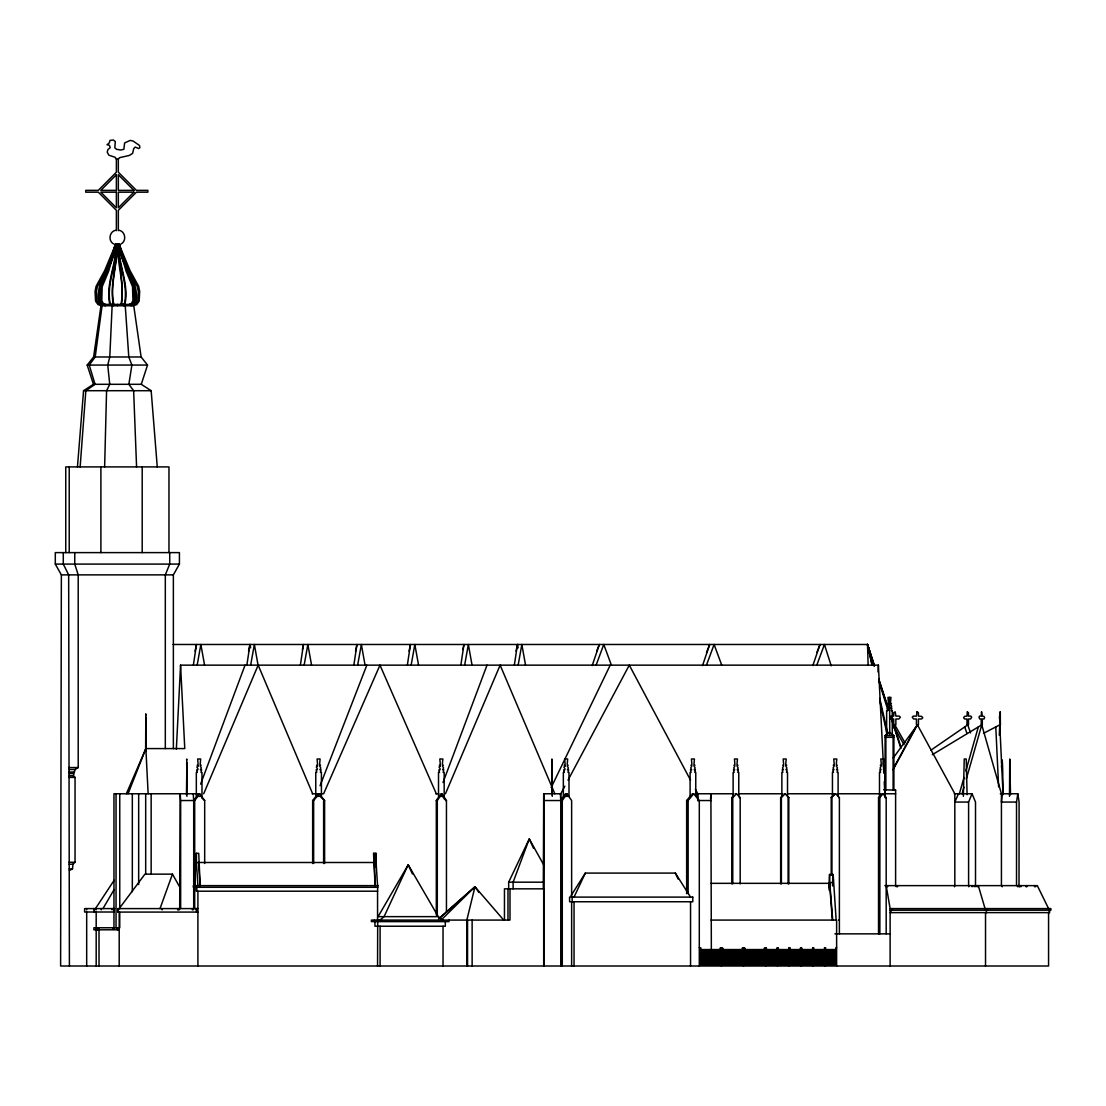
<?xml version="1.0" encoding="UTF-8"?>
<svg xmlns="http://www.w3.org/2000/svg" width="1106" height="1106" viewBox="0 0 1106 1106"><rect width="100%" height="100%" fill="white"/><g stroke="black" fill="none" stroke-linecap="round" stroke-linejoin="round"><path stroke-width="1.5" d="M145.785 720.725L145.633 751.168M186.942 796.348L186.873 764.55L186.458 794.73M552.267 796.348L552.198 764.55L551.797 794.73M146.103 751.168L145.992 717.421L145.785 719.384M186.79 764.55L186.748 758.993L186.568 760.181M552.129 764.55L551.908 758.993L551.949 764.55M104.628 466.912L106.577 390.708L109.729 384.307L107.738 365.063L109.784 356.975L112.135 305.754M999.285 735.2L999.769 724.859L983.593 733.292M176.352 749.177L180.568 665.148L878.385 665.148L883.818 773.177M878.04 672.006L878.385 665.148M564.807 786.2L560.77 793.762L543.696 793.762L543.309 888.837M194.697 885.63L196.163 853.307L198.721 853.307L200.2 885.63M375.515 867.45L375.819 853.307M710.564 798.836L710.895 793.762L711.352 950.496M80.144 466.912L85.826 390.708L95.061 384.307L89.227 365.063L95.199 356.975L102.07 305.754M1001.455 767.108L1001.538 765.905M828.988 887.662L829.389 874.5L833.177 874.5L836.136 920.081M829.044 890.012L829.569 883.335L711.13 883.335M832.555 885.947L832.832 874.5M77.461 466.912L83.558 390.708L93.457 384.307L141.264 384.307L151.163 390.708L157.259 466.912M69.402 966.008L68.669 574.871L63.277 564.088L63.277 552.613M116.738 244.205C117.568 264.5 108.886 285.79 113.738 305.754M117.084 243.901C117.872 263.892 109.618 284.684 113.78 304.413M1002.216 793.762L1001.428 802.057L1016.525 802.057L1017.81 793.762L1000.294 793.762M69.402 870.491L72.484 868.915L72.968 864.228L75.042 862.265L75.042 777.394L73.369 775.762L69.07 775.762M93.457 384.307L87.194 365.063L93.609 356.975L100.978 305.754L133.757 305.754L141.112 356.975L147.527 365.063L141.264 384.307M116.047 245.864C115.923 265.537 105.305 284.906 109.853 304.606M116.642 245.601C116.586 265.025 106.231 284.035 110.171 303.459L111.291 304.413M193.412 664.83L196.467 644.48L195.071 651.185M246.915 664.83L249.97 644.48L250.661 647.826M300.417 664.83L303.459 644.48L302.408 649.512M353.906 664.83L356.962 644.48L355.551 651.185M407.409 664.83L410.45 644.48L409.054 651.185M460.898 664.83L463.953 644.48L462.902 649.512M514.401 664.83L517.442 644.48L518.147 647.826M121.784 304.606L122.241 286.274L117.996 244.205M197.214 664.83L200.863 644.48L204.513 664.83M250.716 664.83L254.366 644.48L258.002 664.83M304.205 664.83L307.855 644.48L311.505 664.83M357.708 664.83L361.358 644.48L365.008 664.83M411.211 664.83L414.847 644.48L418.497 664.83M464.7 664.83L468.35 644.48L471.999 664.83M518.202 664.83L521.838 644.48L525.488 664.83M248.56 651.185L249.97 644.48M516.046 651.185L517.442 644.48M503.714 920.081L474.972 886.777L466.843 920.081L466.843 966.008M73.369 775.762L75.097 769.513L78.208 767.564L78.208 574.871L74.752 564.088L74.752 552.613M959.386 793.762L964.017 777.463M965.856 770.937L978.326 726.932M962.096 793.762L963.976 787.196M966.312 778.997L981.769 724.859L932.289 754.707M115.273 244.205L107.697 270.666L101.213 286.274L100.812 301.15L102.692 304.606L105.333 305.754M116.448 243.901L108.623 271.219L102.181 286.703L101.793 300.652L103.314 303.459L105.499 304.413M115.038 244.122C113.365 264.32 95.323 280.523 98.655 301.15L100.784 304.606M115.812 245.504C114.264 265.081 96.72 280.717 99.775 300.652L101.489 303.459M592.194 665.563L599.369 644.48L596.825 650.826M702.531 665.563L709.693 644.48L706.527 652.416M812.855 665.563L820.03 644.48L816.864 652.416M160.011 908.593L172.453 874.141L144.941 874.141L119.199 908.593M596.051 665.342L603.765 644.48L611.466 665.342M706.388 665.342L714.103 644.48L721.803 665.342M816.726 665.342L824.426 644.48L831.214 665.798M200.628 784.113L245.048 665.148M443.008 782.509L487.027 665.148M115.563 245.504L105.858 271.219L97.369 286.703L96.388 291.528L96.872 300.652L98.876 303.459L101.738 304.413L132.983 304.413L135.844 303.459L137.863 300.652L138.333 291.528L137.351 286.703L128.863 271.219L118.563 243.901M320.063 785.716L366.833 665.148M128.033 793.762L145.868 748.582L184.771 748.582L180.568 665.148M905.012 742.831L894.795 724.859L893.966 726.932L904.044 744.753M115.729 244.122L104.641 270.666L96.098 286.274L95.061 291.39L95.572 301.15L98.047 304.606L101.517 305.754M968.593 885.63L968.593 802.057L972.05 793.762L954.271 793.762M203.698 793.762L258.168 665.148L312.652 793.762M445.455 793.762L500.147 665.148L554.839 793.762M126.361 793.762L145.868 748.582L148.135 793.762M958.46 793.762L954.824 802.057L968.593 802.057M574.042 897.104L585.337 873.09L675.351 873.09L690.545 897.104M508.663 888.837L508.663 882.187L529.276 838.929L543.378 864.284M551.175 787.555L610.222 665.148M568.028 780.145L629.286 665.148L690.531 780.145M893.662 767.937L915.906 726.932M893.04 769.79L917.427 724.859L954.824 793.762L954.824 885.63M132.029 304.606L133.909 301.15L133.508 286.274L127.024 270.666L119.448 244.205M173.366 748.638L173.366 574.871L179.421 564.088L179.421 552.613L55.3 552.613L55.3 564.088L61.355 574.871L60.609 966.008L1048.571 966.008L1048.571 912.616M893.095 727.859L894.795 724.859M102.969 908.593L114.139 889.542M571.042 895.694L585.337 873.09M95.475 908.593L114.125 880.307M436.303 914.952L436.303 800.537L439.967 795.117M437.299 914.952L437.299 800.537L441.875 793.762L446.451 800.537L446.451 912.035L439.58 918.063M120.941 304.413C125.102 284.684 116.849 263.892 117.637 243.901M562.277 966.008L562.277 800.537L566.949 793.762L571.636 800.537L571.636 897.104M893.233 757.942L917.427 724.859M193.702 908.593L193.702 800.537L197.698 795.117M194.697 908.593L194.697 800.537L199.688 793.762L204.679 800.537L204.679 863.496M312.652 863.496L312.652 800.537L318.127 793.762M313.648 863.496L313.648 800.537L319.122 793.762L324.611 800.537L324.611 863.496M686.646 893.662L686.646 800.537L691.291 794.882M688.139 893.662L688.139 800.537L693.711 793.762L699.296 800.537L699.296 966.008M878.537 933.851L878.537 797.592L881.689 793.762L883.017 793.762L886.183 797.592L886.183 933.851M879.864 933.851L879.864 797.592L883.017 793.762M885.146 774.145L885.146 789.905M472.704 889.335L474.972 886.777L478.843 892.321M118.314 159.07L119.642 157.646L129.333 155.448L132.623 153.375L133.715 148.674L135.209 147.084L138.789 148.563L139.923 147.596L139.467 145.467L133.093 141.029L130.19 140.407L124.632 142.951L123.844 149.296L120.734 150.043L116.559 149.31L114.817 147.831L115.301 141.568L113.324 139.992L110.033 140.407L109.245 142.923L107.047 144.748L109.397 145.259L110.213 147.651L107.918 149.559L107.213 152.103L108.817 155.158L115.079 157.287L116.407 159.07L118.314 159.07L118.342 172.218L136.411 190.356L147.858 190.356L147.858 192.181L136.411 192.181L118.342 210.32L118.342 230.684M731.785 883.846L731.785 797.592L733.651 795.67M732.753 883.846L732.753 797.592L736.472 793.762L740.191 797.592L740.191 883.846M780.656 883.846L780.656 797.592L782.509 795.67M781.375 883.846L781.375 797.592L785.094 793.762L788.813 797.592L788.813 883.846M441.073 920.081L474.972 886.777L438.557 918.962M831.228 875.15L831.228 797.398L834.947 793.762M831.228 797.398L835.666 793.762L839.385 797.592L839.385 933.851M895.611 885.63L895.611 790.168L892.984 789.753L893.897 790.113L893.897 735.587L889.487 732.144L885.865 735.587L885.865 790.113M446.451 912.035L474.972 886.777M380.091 920.081L384.072 916.639L408.197 864.795L438.322 916.639L443.036 920.081M123.443 304.413L124.549 303.459C128.49 283.468 117.83 263.905 117.83 243.901M123.526 305.754L124.867 304.606C129.416 284.366 118.48 264.445 118.425 244.205M885.146 796.348L885.09 735.587L889.487 732.144M121.079 243.97C126.706 240.984 125.503 231.707 119.282 230.297M930.879 750.2L967.722 724.859L970.543 732.877M129.236 304.413L131.407 303.459L132.927 300.652L132.54 286.703L126.098 271.219L118.273 243.901M115.439 230.297C109.231 231.707 108.015 240.984 113.642 243.97M130.771 304.413L133.232 303.459L134.96 300.652C137.904 280.177 119.946 264.044 118.397 243.901M130.964 305.754L133.937 304.606L136.066 301.15C139.397 280.523 121.356 264.32 119.683 244.122M133.204 305.754L136.674 304.606L139.149 301.15L139.674 291.39L138.623 286.274L130.079 270.666L118.992 244.122M890.316 716.37L893.717 716.107L893.717 712.665L895.224 711.849L895.874 716.107L899.275 716.107L900.367 717.227L898.915 718.983L895.874 718.983L895.874 724.859L893.717 724.859L893.717 718.983L890.316 718.983M93.609 356.975L141.112 356.975M87.194 365.063L147.527 365.063M83.558 390.708L151.163 390.708M55.3 564.088L179.421 564.088M61.355 574.871L173.366 574.871M173.061 644.48L867.519 644.48L874.473 665.798M145.992 715.001L145.743 713.826L145.937 717.421M146.033 719.384L145.992 720.725M885.09 735.587L893.897 735.587M885.09 737.329L893.897 737.329M186.831 762.601L186.61 764.55M68.669 767.564L78.208 767.564M68.931 769.513L75.097 769.513M68.987 772.057L74.406 772.057M885.146 772.361L884.164 772.361L884.759 769.748L883.583 769.748L884.565 767.993L883.335 765.905L884.316 765.297L883.335 764.55L883.818 758.993L880.805 758.993L881.302 764.55L880.307 765.297L881.302 765.905L880.072 767.993L881.053 769.748L879.878 769.748L880.473 772.361L879.491 772.361L879.491 796.348M69.07 773.578L73.369 773.578M68.931 777.394L75.042 777.394M885.104 789.822L883.818 789.753L895.611 790.168M197.338 793.762L113.959 793.762L113.959 927.768M198.693 793.762L199.688 793.762M312.251 793.762L319.122 793.762M320.878 793.762L323.616 793.762L379.966 665.148L436.303 793.762M435.736 793.762L438.792 793.762M440.879 793.762L441.875 793.762M566.949 793.762L565.456 793.762L560.77 800.537L560.383 793.762M692.218 793.762L693.711 793.762M696.932 793.762L733.831 793.762M735.504 793.762L736.472 793.762M738.877 793.762L782.689 793.762M784.375 793.762L785.094 793.762M787.748 793.762L835.666 793.762M838.293 793.762L880.017 793.762M895.611 793.762L884.841 793.762L884.247 781.762M731.785 797.592L732.753 797.592M739.223 797.592L740.191 797.592M780.656 797.592L781.375 797.592M788.813 797.592L788.094 797.592L788.094 883.846M838.666 797.592L839.385 797.592M878.537 797.592L879.864 797.592M884.841 797.592L886.183 797.592M179.697 908.593L180.181 793.762L180.651 800.537L194.697 800.537M204.679 800.537L201.693 797.827M312.652 800.537L313.648 800.537M320.878 797.15L324.611 800.537M436.303 800.537L437.299 800.537M445.455 800.537L446.451 800.537M543.696 793.762L544.083 800.537L562.277 800.537M686.646 800.537L688.139 800.537M697.333 793.762L697.789 800.537L711.352 800.537M68.931 862.265L75.042 862.265M196.439 853.307L196.439 862.5L376.095 862.5L377.561 885.63M69.111 864.228L72.968 864.228M69.153 868.915L72.484 868.915M508.663 882.187L543.267 882.187M829.749 874.5L829.749 882.533L833.177 882.533M884.841 885.63L1037.317 885.63L1048.571 908.593M377.63 887.288L377.63 891.201L196.356 891.201L196.356 887.288M114.678 908.593L84.623 908.593L84.623 912.008L114.139 912.008L114.139 908.593M197.905 908.593L117.83 908.593L117.83 912.077L197.905 912.077M886.183 885.63L890.123 908.593L1050.7 908.593L1050.7 910.197L890.123 910.197M890.123 912.616L1049.539 912.616L1049.539 910.197M438.322 916.639L378.086 916.639L408.197 864.795L412.455 873.934M711.006 920.081L836.62 920.081L836.62 966.008M838.666 920.081L839.385 920.081M119.199 929.8L93.899 929.8L93.899 927.768L119.752 927.768L119.752 912.312M834.919 933.851L890.123 933.851M836.62 947.635L835.79 947.925L835.984 949.556L825.463 949.556L825.684 947.953L824.578 947.635L824.15 949.556L813.629 949.556L813.864 947.953L812.744 947.635L812.329 949.556L801.809 949.556C803.177 947.068 799.113 947.206 800.509 949.556L789.974 949.556L790.209 947.953L789.09 947.635L788.675 949.556L778.154 949.556L778.375 947.953L777.269 947.635L776.854 949.556L766.32 949.556C767.771 946.819 762.781 947.33 764.467 949.556L744.78 949.556C746.813 947.206 740.536 946.847 742.347 949.556L722.647 949.556C724.693 947.206 718.416 946.847 720.213 949.556L700.527 949.556L700.955 947.953L699.296 947.635M884.966 789.753L885.989 790.168M442.718 796.472L444.543 799.182M172.453 874.141L180.071 887.62M695.37 789.214L697.789 793.762L697.789 800.537M675.351 873.09L678.172 879.09M533.479 848.191L529.276 838.929L513.115 882.187L513.115 888.837M972.05 793.762L975.506 802.057L975.506 885.63M964.708 726.932L966.962 733.458M878.745 678.932L887.842 706.817M891.049 716.66L901.21 747.822M874.017 664.706L867.519 644.48L868.127 665.065M878.717 679.333L888.685 710.398M890.786 716.937L900.754 747.988M978.298 885.63L985.529 910.197M874.141 665.798L867.519 644.48L868.086 647.867M878.717 680.563L886.86 706.817M873.892 665.798L867.519 644.48L868.141 647.867M981.769 724.859L1001.428 793.762L1001.428 885.63M872.081 664.609L867.519 644.48L871.901 664.609M879.699 698.149L887.676 733.375M879.92 701.508L887.206 735.048M1017.81 793.762L1019.096 802.057L1019.013 886.777M829.749 882.533L832.707 920.081M829.569 883.335L832.348 920.081M193.232 793.762L193.702 800.537M125.254 305.754L128.794 356.975L131.891 365.063L128.863 384.307L133.632 390.708L136.577 466.912M375.28 885.63L373.814 853.307M196.439 862.5L197.905 885.63M375.086 885.63L373.538 853.307L376.095 853.307L376.095 862.5M198.596 862.5L200.006 885.63M999.769 724.859L1003.018 793.762M995.787 726.932L998.621 786.905M1050.493 908.593L1050.493 910.197M1049.331 910.197L1049.331 912.616M1035.672 885.63L1035.672 886.777M1034.608 885.63L1034.608 886.777M1026.838 885.63L1026.838 886.777M1026.091 885.63L1026.091 886.777M1020.907 885.63L1020.907 886.777M1019.635 885.63L1019.635 886.777M1017.714 885.63L1017.714 886.777M1016.525 802.057L1016.525 885.63M1010.511 794.73L1009.737 758.993L1009.502 796.348M1002.976 794.73L1002.769 774.781C1002.783 770.923 1002.243 752.813 1001.594 762.601M1002.243 885.63L1002.243 886.777M987.451 908.593L987.451 910.197M987.146 908.593L987.146 910.197M986.331 910.197L986.483 912.616M985.529 912.616L985.529 966.008M978.133 885.63L978.133 886.777M977.856 885.63L977.856 886.777M975.934 885.63L975.934 886.777M974.234 885.63L974.234 886.777M972.022 885.63L972.022 886.777M968.759 885.63L968.759 886.777M967.086 794.73L966.229 758.993L964.238 758.993L963.367 796.348M954.519 885.63L954.519 886.777M897.505 885.63L897.505 886.777M896.275 885.63L896.275 886.777M893.109 735.587L893.109 789.753M892.279 734.73L892.279 710.743L891.298 710.743L891.892 708.13L890.717 708.13L891.699 706.388L890.482 704.287L891.464 703.679L890.482 702.946L890.966 697.388L887.952 697.388L888.436 702.946L887.454 703.679L888.436 704.287L887.206 706.388L888.187 708.13L887.012 708.13L887.606 710.743L886.639 710.743L886.639 734.73M891.74 908.593L891.74 910.197M890.924 910.197L890.924 912.616M890.123 908.593L890.123 966.008M889.722 734.73L889.611 697.388L889.362 698.563M887.606 885.63L887.606 886.777M886.736 885.63L886.736 886.777M884.841 790.168L884.841 796.32M838.099 796.348L838.099 772.361L837.118 772.361L837.712 769.748L836.537 769.748L837.519 767.993L836.288 765.905L837.27 765.297L836.288 764.55L836.772 758.993L833.758 758.993L834.242 764.55L833.26 765.297L834.242 765.905L833.025 767.993L834.007 769.748L832.832 769.748L833.426 772.361L832.445 772.361L832.445 796.348M831.947 797.398L831.947 875.15M824.8 947.635L824.8 966.008M812.965 947.635L812.965 966.008M801.145 947.635L801.145 966.008M789.311 947.635L789.311 966.008M787.513 796.348L787.513 772.361L786.532 772.361L787.126 769.748L785.951 769.748L786.933 767.993L785.716 765.905L786.698 765.297L785.716 764.55L786.2 758.993L783.186 758.993L783.67 764.55L782.689 765.297L783.67 765.905L782.454 767.993L783.435 769.748L782.246 769.748L782.841 772.361L781.873 772.361L781.873 796.348M777.49 947.635L777.49 966.008M765.656 947.635L765.656 966.008M743.536 947.635L743.536 966.008M738.767 796.348L738.767 772.361L737.799 772.361L738.393 769.748L737.218 769.748L738.2 767.993L736.969 765.905L737.951 765.297L736.969 764.55L737.453 758.993L734.439 758.993L734.923 764.55L733.942 765.297L734.923 765.905L733.707 767.993L734.688 769.748L733.513 769.748L734.108 772.361L733.126 772.361L733.126 796.348M721.416 947.635L721.416 966.008M695.757 796.348L695.757 772.361L694.775 772.361L695.37 769.748L694.195 769.748L695.176 767.993L693.946 765.905L694.927 765.297L693.946 764.55L694.43 758.993L691.43 758.993L691.914 764.55L690.932 765.297L691.914 765.905L690.683 767.993L691.665 769.748L690.49 769.748L691.084 772.361L690.103 772.361L690.103 796.348M690.545 901.749L690.545 966.008M574.042 901.749L574.042 966.008M572.161 897.104L572.161 901.749M571.636 901.749L571.636 966.008M560.77 793.762L560.77 966.008M544.083 800.537L544.083 966.008M543.696 966.008L543.696 888.837L504.46 888.837L504.46 920.081M510.004 888.837L510.004 920.081L371.395 920.081L371.395 921.616L449.064 921.616L449.064 920.081M507.986 888.837L507.986 920.081M472.124 920.081L472.124 966.008M467.548 920.081L467.548 966.008M445.317 921.616L445.317 926.234L374.934 926.234L374.934 921.616M443.036 926.234L443.036 966.008M380.091 926.234L380.091 966.008M377.685 921.616L377.561 966.008M377.561 891.201L377.561 919.929M374.45 920.081L374.45 921.616M323.616 800.537L323.616 863.496M197.905 891.201L197.905 966.008M196.702 887.288L196.702 891.201M196.536 908.593L196.536 912.077M196.025 908.593L196.025 909.851M193.965 885.63L193.965 887.288M193.232 908.593L193.232 909.851M192.361 908.593L192.361 909.851M180.651 800.537L180.651 908.593M179.31 908.593L179.31 909.851M178.301 908.593L178.301 909.851M177.734 908.593L177.734 909.851M169.73 552.613L169.73 564.088L165.319 574.871L165.319 748.638M168.969 552.613L168.969 466.912L65.752 466.912L65.752 552.613M162.112 908.593L162.112 909.851M151.149 793.762L151.149 874.321M145.688 793.762L145.688 874.321M142.204 466.912L142.204 552.613M138.665 793.762L138.665 884.593M132.319 793.762L132.319 891.685M119.752 793.762L119.752 908.869M119.199 912.077L119.199 966.008M118.093 908.593L118.093 912.077M117.996 927.768L117.996 929.04M117.734 927.768L117.734 929.04M117.36 304.413L117.36 305.754M117.374 927.768L117.374 929.8M116.379 159.07L116.379 172.218L98.31 190.356L85.715 190.356L85.715 192.181L98.31 192.181L116.379 210.32L116.379 230.684M116.047 793.762L116.047 927.768M113.642 927.768L113.642 929.04M113.393 927.768L113.393 929.04M112.107 908.593L112.052 909.851M101.254 908.593L101.254 909.851M100.895 466.912L100.895 552.613M99.015 929.8L99.015 966.008M98.89 927.768L98.89 929.04M98.628 927.768L98.628 929.04M97.19 927.768L97.19 929.8M96.734 927.768L96.734 929.8M96.346 927.768L96.346 929.04M96.015 908.593L96.015 909.851M96.181 912.008L96.181 927.768M96.181 929.8L96.181 966.008M95.973 927.768L95.973 929.04M94.3 908.593L94.3 912.008M93.761 908.593L93.761 909.851M86.655 908.593L86.655 909.851M86.683 912.008L86.683 966.008M69.222 466.912L69.222 552.613M1000.156 711.849L999.423 717.711L1000.377 724.859L1000.294 711.849M198.14 765.905L196.909 767.108L197.891 768.711L197.891 769.748L196.716 769.748L197.31 772.361L196.329 772.361L196.329 796.348L201.983 796.348L201.983 772.361L201.002 772.361L201.596 769.748L200.421 769.748L201.403 767.993L200.172 765.905L201.168 765.297L200.172 764.55L200.656 758.993L197.656 758.993L198.14 764.55L197.158 765.297L198.14 765.905M317.574 765.905L316.344 767.108L317.325 768.711L317.325 769.748L316.15 769.748L316.745 772.361L315.763 772.361L315.763 796.348L321.417 796.348L321.417 772.361L320.436 772.361L321.03 769.748L319.855 769.748L320.837 767.993L319.606 765.905L320.588 765.297L319.606 764.55L320.09 758.993L317.09 758.993L317.574 764.55L316.593 765.297L317.574 765.905M440.312 765.905L439.096 767.108L440.077 768.711L440.077 769.748L438.902 769.748L439.497 772.361L438.515 772.361L438.515 796.348L444.17 796.348L444.17 772.361L443.188 772.361L443.783 769.748L442.607 769.748L443.589 767.993L442.359 765.905L443.34 765.297L442.359 764.55L442.842 758.993L439.829 758.993L440.312 764.55L439.331 765.297L440.312 765.905M565.152 765.905L563.922 767.108L564.903 768.711L564.903 769.748L563.728 769.748L564.323 772.361L563.341 772.361L563.341 796.348L568.996 796.348L568.996 772.361L568.014 772.361L568.608 769.748L567.433 769.748L568.415 767.993L567.184 765.905L568.166 765.297L567.184 764.55L567.668 758.993L564.668 758.993L565.152 764.55L564.171 765.297L565.152 765.905M981.547 711.849L981.229 716.107L979.543 716.107L979.004 717.227L979.722 718.983L981.229 718.983L981.229 724.859L982.294 724.859L982.294 718.983L983.981 718.983L984.63 717.711L983.981 716.37L982.294 716.107L981.547 711.849M967.349 711.849L966.976 716.107L964.584 716.37L963.672 717.711L964.584 718.983L966.976 718.983L966.976 724.859L968.483 724.859L968.483 718.983L970.626 718.983L971.649 717.227L970.874 716.107L968.483 716.107L968.483 712.803L967.349 711.849M917.026 711.849L916.432 716.107L913.28 716.107L912.256 717.227L913.611 718.983L916.432 718.983L916.432 724.859L918.422 724.859L918.422 718.983L921.575 718.983L922.763 717.711L921.575 716.37L918.422 716.107L918.422 712.665L917.026 711.849M116.379 174.734L100.826 190.356L116.379 190.356L116.379 174.734M133.895 192.181L118.342 207.804L118.342 192.181L133.895 192.181M133.895 190.356L118.342 190.356L118.342 174.734L133.895 190.356M116.379 192.181L100.826 192.181L116.379 207.804L116.379 192.181M377.851 885.63L193.343 885.63L193.343 887.288L377.851 887.288L377.851 885.63M692.785 897.104L569.576 897.104L569.576 901.749L692.785 901.749L692.785 897.104M701.176 950.773L700.319 950.773L700.319 964.902L701.176 964.902L701.176 950.773M702.891 950.773L702.034 950.773L702.034 964.902L702.891 964.902L702.891 950.773M704.605 950.773L703.748 950.773L703.748 964.902L704.605 964.902L704.605 950.773M706.457 950.773L705.6 950.773L705.6 964.902L706.457 964.902L706.457 950.773M708.172 950.773L707.315 950.773L707.315 964.902L708.172 964.902L708.172 950.773M709.872 950.773L709.015 950.773L709.015 964.902L709.872 964.902L709.872 950.773M711.587 950.773L710.729 950.773L710.729 964.902L711.587 964.902L711.587 950.773M713.439 950.773L712.596 950.773L712.596 964.902L713.439 964.902L713.439 950.773M715.14 950.773L714.241 950.773L714.241 964.902L715.14 964.902L715.14 950.773M716.854 950.773L715.955 950.773L715.955 964.902L716.854 964.902L716.854 950.773M718.568 950.773L717.67 950.773L717.67 964.902L718.568 964.902L718.568 950.773M720.283 950.773L719.37 950.773L719.37 964.902L720.283 964.902L720.283 950.773M723.296 950.773L722.439 950.773L722.439 964.902L723.296 964.902L723.296 950.773M725.011 950.773L724.154 950.773L724.154 964.902L725.011 964.902L725.011 950.773M726.725 950.773L725.868 950.773L725.868 964.902L726.725 964.902L726.725 950.773M728.577 950.773L727.72 950.773L727.72 964.902L728.577 964.902L728.577 950.773M730.292 950.773L729.435 950.773L729.435 964.902L730.292 964.902L730.292 950.773M732.006 950.773L731.149 950.773L731.149 964.902L732.006 964.902L732.006 950.773M733.72 950.773L732.863 950.773L732.863 964.902L733.72 964.902L733.72 950.773M735.573 950.773L734.716 950.773L734.716 964.902L735.573 964.902L735.573 950.773M737.26 950.773L736.361 950.773L736.361 964.902L737.26 964.902L737.26 950.773M738.974 950.773L738.075 950.773L738.075 964.902L738.974 964.902L738.974 950.773M740.688 950.773L739.79 950.773L739.79 964.902L740.688 964.902L740.688 950.773M742.403 950.773L741.504 950.773L741.504 964.902L742.403 964.902L742.403 950.773M745.416 950.773L744.559 950.773L744.559 964.902L745.416 964.902L745.416 950.773M747.131 950.773L746.274 950.773L746.274 964.902L747.131 964.902L747.131 950.773M748.845 950.773L747.988 950.773L747.988 964.902L748.845 964.902L748.845 950.773M750.697 950.773L749.84 950.773L749.84 964.902L750.697 964.902L750.697 950.773M752.412 950.773L751.555 950.773L751.555 964.902L752.412 964.902L752.412 950.773M754.126 950.773L753.269 950.773L753.269 964.902L754.126 964.902L754.126 950.773M755.84 950.773L754.983 950.773L754.983 964.902L755.84 964.902L755.84 950.773M757.693 950.773L756.836 950.773L756.836 964.902L757.693 964.902L757.693 950.773M759.393 950.773L758.481 950.773L758.481 964.902L759.393 964.902L759.393 950.773M761.108 950.773L760.195 950.773L760.195 964.902L761.108 964.902L761.108 950.773M762.808 950.773L761.91 950.773L761.91 964.902L762.808 964.902L762.808 950.773M764.523 950.773L763.624 950.773L763.624 964.902L764.523 964.902L764.523 950.773M766.665 950.773L766.209 964.902L766.665 950.773M767.578 950.773L767.122 964.902L767.578 950.773M768.504 950.773L768.034 964.902L768.504 950.773M769.486 950.773L769.029 964.902L769.486 950.773M770.412 950.773L769.942 964.902L770.412 950.773M771.324 950.773L770.868 964.902L771.324 950.773M772.237 950.773L771.781 964.902L772.237 950.773M773.232 950.773L772.776 964.902L773.232 950.773M774.131 950.773L773.647 964.902L774.131 950.773M775.043 950.773L774.573 964.902L775.043 950.773M775.97 950.773L775.486 964.902L775.97 950.773M776.882 950.773L776.398 964.902L776.882 950.773M778.5 950.773L778.043 964.902L778.5 950.773M779.412 950.773L778.956 964.902L779.412 950.773M780.324 950.773L779.868 964.902L780.324 950.773M781.32 950.773L780.864 964.902L781.32 950.773M782.232 950.773L781.776 964.902L782.232 950.773M783.145 950.773L782.689 964.902L783.145 950.773M784.057 950.773L783.601 964.902L784.057 950.773M785.053 950.773L784.596 964.902L785.053 950.773M785.965 950.773L785.481 964.902L785.965 950.773M786.878 950.773L786.394 964.902L786.878 950.773M787.79 950.773L787.306 964.902L787.79 950.773M788.702 950.773L788.219 964.902L788.702 950.773M790.32 950.773L789.864 964.902L790.32 950.773M791.232 950.773L790.776 964.902L791.232 950.773M792.159 950.773L791.689 964.902L792.159 950.773M793.14 950.773L792.684 964.902L793.14 950.773M794.053 950.773L793.596 964.902L794.053 950.773M794.979 950.773L794.523 964.902L794.979 950.773M795.891 950.773L795.435 964.902L795.891 950.773M796.887 950.773L796.417 964.902L796.887 950.773M797.785 950.773L797.302 964.902L797.785 950.773M798.698 950.773L798.228 964.902L798.698 950.773M799.624 950.773L799.14 964.902L799.624 950.773M800.537 950.773L800.053 964.902L800.537 950.773M802.154 950.773L801.684 964.902L802.154 950.773M803.067 950.773L802.61 964.902L803.067 950.773M803.979 950.773L803.523 964.902L803.979 950.773M804.974 950.773L804.518 964.902L804.974 950.773M805.887 950.773L805.431 964.902L805.887 950.773M806.799 950.773L806.343 964.902L806.799 950.773M807.712 950.773L807.256 964.902L807.712 950.773M808.707 950.773L808.251 964.902L808.707 950.773M809.62 950.773L809.136 964.902L809.62 950.773M810.532 950.773L810.048 964.902L810.532 950.773M811.445 950.773L810.961 964.902L811.445 950.773M812.357 950.773L811.873 964.902L812.357 950.773M813.975 950.773L813.518 964.902L813.975 950.773M814.887 950.773L814.431 964.902L814.887 950.773M815.799 950.773L815.343 964.902L815.799 950.773M816.795 950.773L816.339 964.902L816.795 950.773M817.707 950.773L817.251 964.902L817.707 950.773M818.634 950.773L818.177 964.902L818.634 950.773M819.546 950.773L819.09 964.902L819.546 950.773M820.541 950.773L820.071 964.902L820.541 950.773M821.44 950.773L820.956 964.902L821.44 950.773M822.352 950.773L821.869 964.902L822.352 950.773M823.279 950.773L822.795 964.902L823.279 950.773M824.191 950.773L823.707 964.902L824.191 950.773M825.809 950.773L825.339 964.902L825.809 950.773M826.721 950.773L826.265 964.902L826.721 950.773M827.634 950.773L827.177 964.902L827.634 950.773M828.629 950.773L828.173 964.902L828.629 950.773M829.541 950.773L829.085 964.902L829.541 950.773M830.454 950.773L829.998 964.902L830.454 950.773M831.366 950.773L830.91 964.902L831.366 950.773M832.362 950.773L831.906 964.902L832.362 950.773M833.274 950.773L832.79 964.902L833.274 950.773M834.187 950.773L833.703 964.902L834.187 950.773M835.099 950.773L834.615 964.902L835.099 950.773M836.012 950.773L835.528 964.902L836.012 950.773"/></g></svg>
